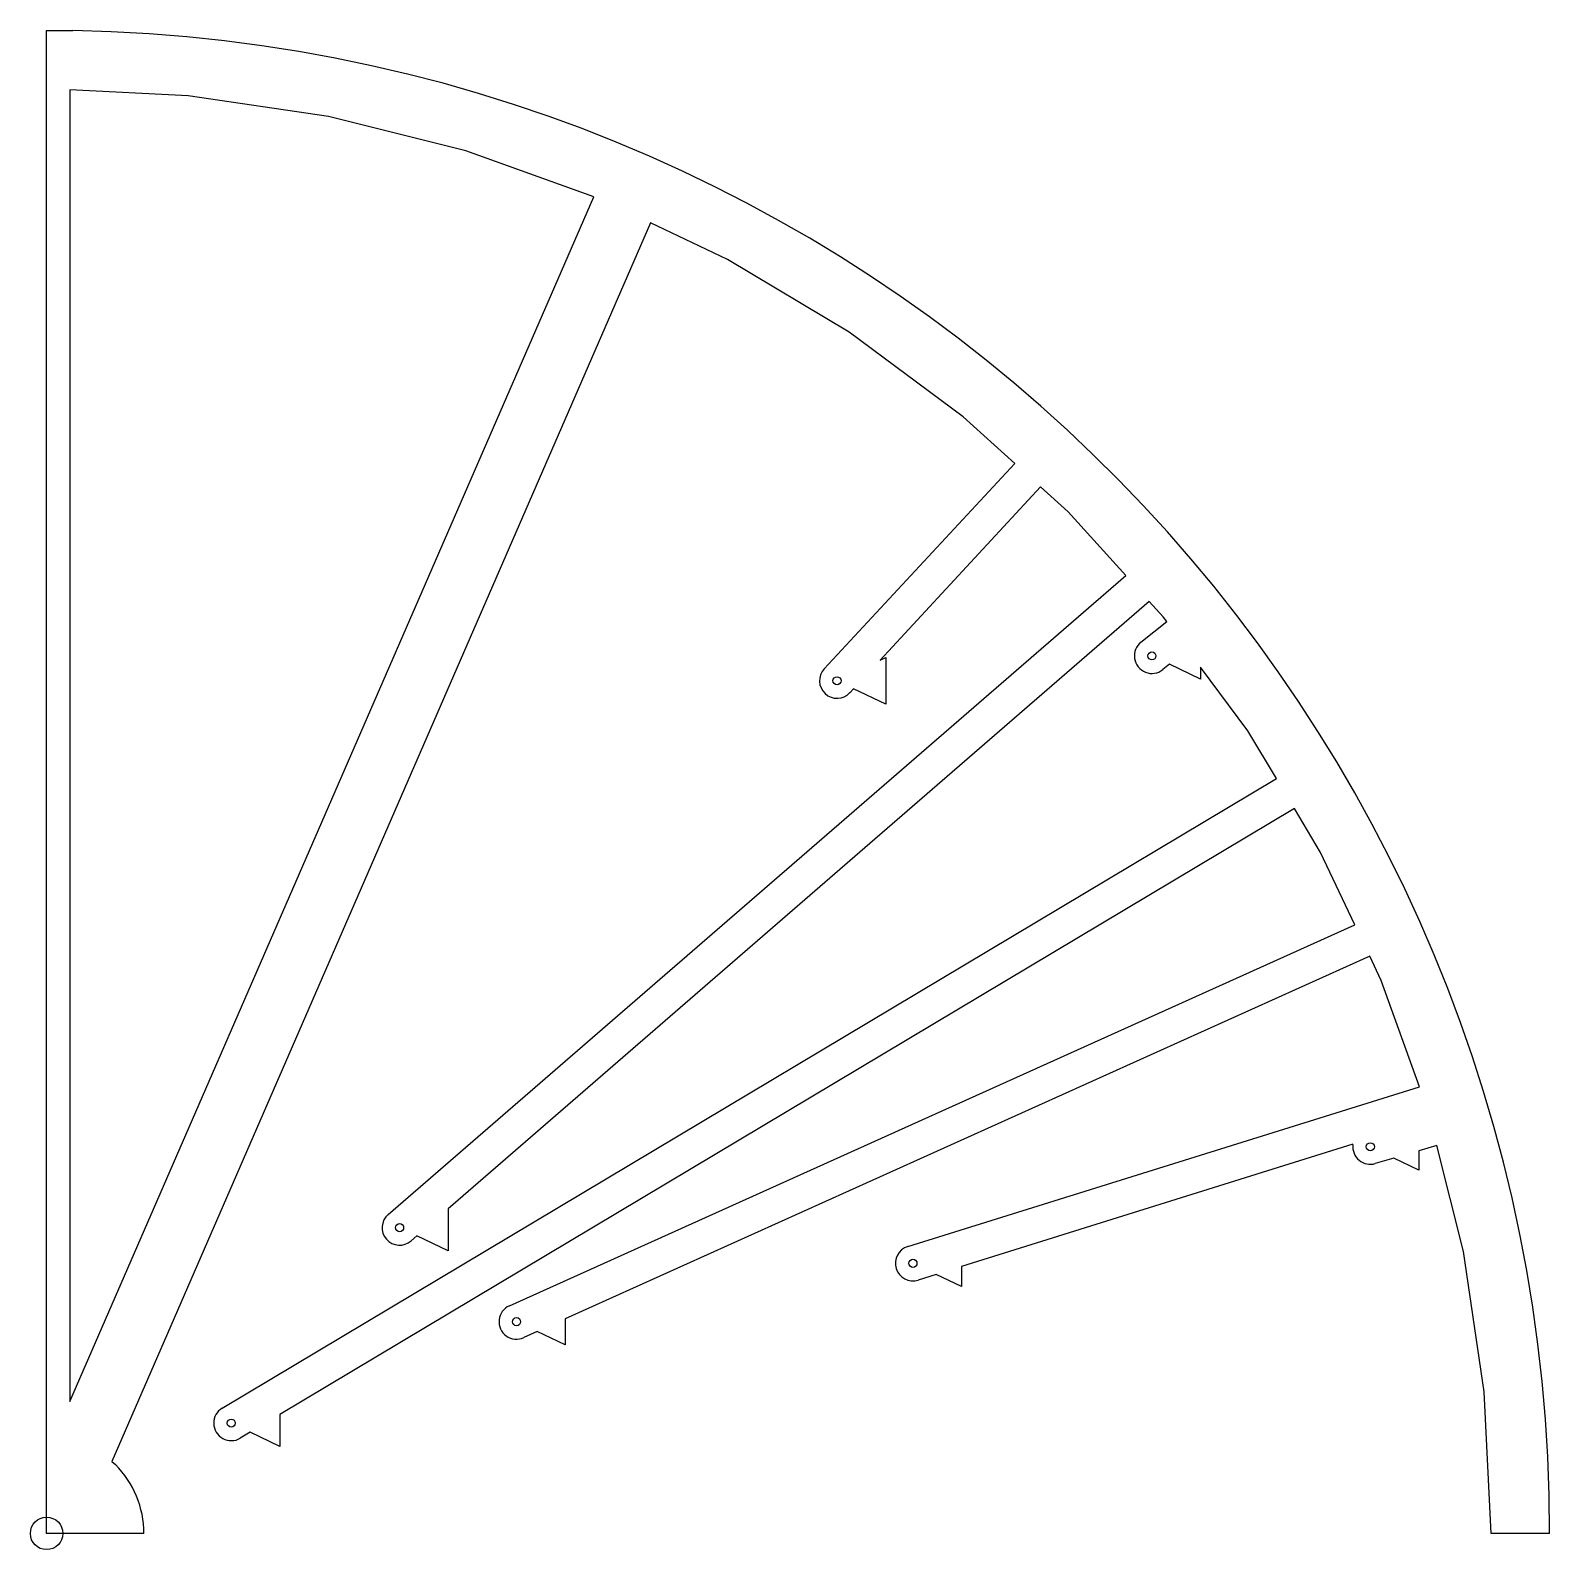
# Model space of a CAD drawing. Header units: millimetres. Extents: x -2 to 148, y -2 to 148.
import ezdxf

# ---------------------------------------------------------------- set-up
doc = ezdxf.new("R2010")
doc.units = ezdxf.units.MM
for name, color, linetype in [('CUT_INNER', 6, 'Continuous'), ('CUT_OUTER', 1, 'Continuous'), ('ENGRAVE', 7, 'Continuous')]:
    doc.layers.add(name, color=color, linetype=linetype)

msp = doc.modelspace()

# ---------------------------------------------------------------- linework, layer by layer
at = {"layer": 'CUT_INNER'}
msp.add_lwpolyline([(2.3, 13), (54, 131.89), (41.38, 136.4), (27.81, 139.8), (13.97, 141.85), (2.3, 142.43), (2.3, 13)], dxfattribs=at)
msp.add_circle((0, 0), 1.6, dxfattribs=at)
at = {"layer": 'CUT_OUTER'}
for points in [[(9.6, 0), (0, 0), (0, 148.3), (0, 148.3), (1.29, 148.29), (2.3, 148.28), (2.59, 148.28)], [(76.72, 85.3), (95.52, 105.57), (90.43, 110.18), (79.19, 118.52), (67.19, 125.71), (59.58, 129.31), (6.44, 7.1), (6.79, 6.79)], [(33.7, 31.48), (106.47, 94.52), (100.79, 100.79), (98.08, 103.25), (82.24, 86.16)], [(107.98, 87.93), (110.53, 89.96), (110.18, 90.43), (108.79, 91.96), (39.63, 32.04), (39.63, 27.87), (36.52, 29.36), (35.96, 28.86)], [(17.33, 12.36), (121.34, 74.48), (118.52, 79.19), (113.86, 85.47), (113.86, 84.27), (110.79, 85.75), (110.13, 85.23)], [(82.24, 86.16), (82.79, 86.43), (82.79, 81.82), (79.62, 83.34), (79.26, 82.95)], [(45.66, 22.47), (129.08, 60.06), (125.71, 67.19), (123.12, 71.51), (23.02, 11.73), (23.02, 8.57), (20.09, 9.98), (19.1, 9.39)], [(84.96, 28.3), (135.45, 44.05), (131.69, 54.55), (130.56, 56.94), (51.17, 21.16), (51.17, 18.59), (48.4, 19.92), (47.08, 19.32)], [(128.9, 38.33), (128.9, 38.39), (90.28, 26.34), (90.28, 24.35), (87.76, 25.56), (85.99, 25)], [(148.3, 0), (142.54, 0), (141.85, 13.97), (139.8, 27.81), (137.18, 38.27), (135.41, 37.75), (135.41, 35.84), (132.94, 37.03), (131.1, 36.49)]]:
    msp.add_lwpolyline(points, dxfattribs=at)
for centre, radius, start, end in [((0, 0), 148.3, 360, 89), ((109.06, 86.58), 1.73, 128.4454, 308.4454), ((77.99, 84.13), 1.73, 137.1676, 317.1676), ((130.61, 38.15), 1.73, 173.7811, 286.2811), ((34.83, 30.17), 1.73, 130.9022, 310.9022), ((85.48, 26.65), 1.73, 107.3189, 287.3189), ((46.37, 20.89), 1.73, 114.2572, 294.2572), ((18.22, 10.88), 1.73, 120.8446, 300.8446), ((0, 0), 9.6, 0, 45)]:
    msp.add_arc(centre, radius, start, end, dxfattribs=at)
at = {"layer": 'ENGRAVE'}
for centre in [(109.06, 86.58), (77.99, 84.13), (130.61, 38.15), (34.83, 30.17), (85.48, 26.65), (46.37, 20.89), (18.22, 10.88)]:
    msp.add_circle(centre, 0.4, dxfattribs=at)

doc.saveas('drawing.dxf')
